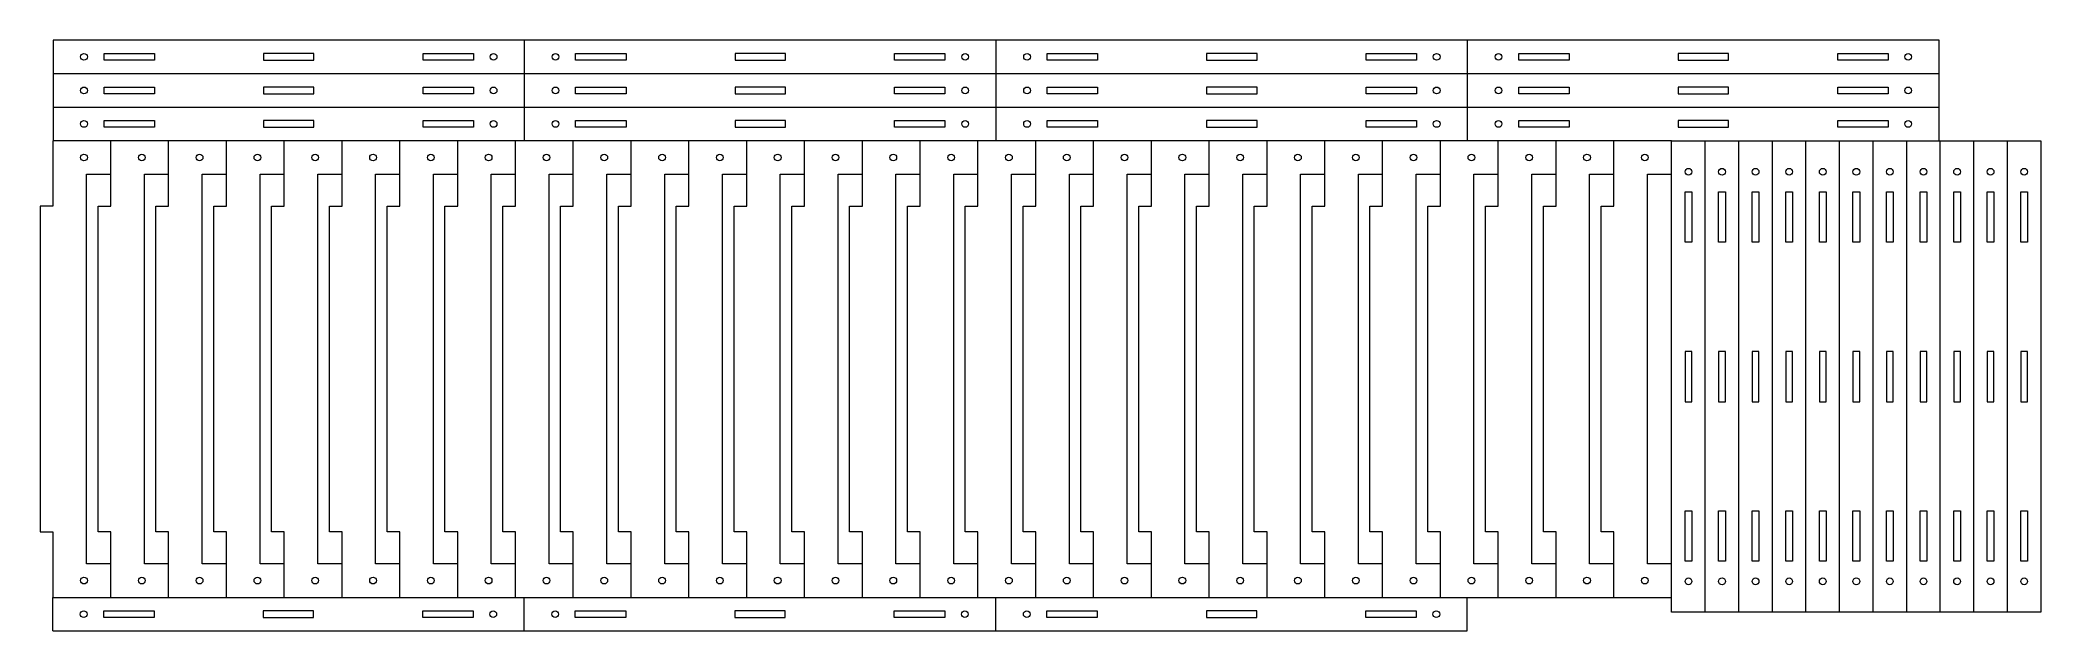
# Model space of a CAD drawing. Header units: millimetres. Extents: x -301 to 295, y -148 to 28.
import ezdxf

# ---------------------------------------------------------------- set-up
doc = ezdxf.new("R2010")
doc.units = ezdxf.units.MM
doc.header["$MEASUREMENT"] = 0
doc.layers.add('Layer 1', color=7, linetype='Continuous')

msp = doc.modelspace()

# ---------------------------------------------------------------- linework, layer by layer
at = {"layer": 'Layer 1', "color": 250, "lineweight": 18}
for points in [[(-156.4216, -1.7122), (-156.4216, 28.2878), (-296.8616, 28.2878), (-296.8616, 18.2878)], [(-15.9816, -1.7122), (-15.9816, 28.2878), (-156.4216, 28.2878)], [(124.4584, -1.7122), (124.4584, 28.2878), (-15.9816, 28.2878)], [(264.8984, -1.7122), (264.8984, 28.2878), (124.4584, 28.2878)], [(-296.8616, 18.2878), (264.8984, 18.2878)], [(-296.8616, 18.2878), (-296.8616, -1.7122)], [(-296.8616, 8.2878), (264.8984, 8.2878)], [(185.2368, -1.7122), (133.5834, -1.7122)], [(-296.9566, -147.7122), (-296.9566, -137.7122)], [(-156.5166, -147.7122), (-156.5166, -137.7122)], [(-16.0766, -147.7122), (-16.0766, -137.7122)], [(124.3634, -147.7122), (124.3634, -137.7122)], [(133.5834, -137.7122), (185.2368, -137.7122)], [(-296.9566, -147.7122), (124.3634, -147.7122)]]:
    msp.add_lwpolyline(points, dxfattribs=at)
at = {"layer": 'Layer 1', "color": 240, "lineweight": 9}
for points in [[(-266.6454, 22.2878), (-281.6454, 22.2878), (-281.6454, 24.2878), (-266.6454, 24.2878), (-266.6454, 22.2878)], [(-219.1416, 24.2878), (-234.1416, 24.2878), (-234.1416, 22.2878), (-219.1416, 22.2878), (-219.1416, 24.2878)], [(-171.6377, 22.2878), (-186.6377, 22.2878), (-186.6377, 24.2878), (-171.6377, 24.2878), (-171.6377, 22.2878)], [(-126.2054, 22.2878), (-141.2054, 22.2878), (-141.2054, 24.2878), (-126.2054, 24.2878), (-126.2054, 22.2878)], [(-78.7016, 24.2878), (-93.7016, 24.2878), (-93.7016, 22.2878), (-78.7016, 22.2878), (-78.7016, 24.2878)], [(-31.1977, 22.2878), (-46.1977, 22.2878), (-46.1977, 24.2878), (-31.1977, 24.2878), (-31.1977, 22.2878)], [(14.2346, 22.2878), (-0.7654, 22.2878), (-0.7654, 24.2878), (14.2346, 24.2878), (14.2346, 22.2878)], [(61.7384, 24.2878), (46.7384, 24.2878), (46.7384, 22.2878), (61.7384, 22.2878), (61.7384, 24.2878)], [(109.2423, 22.2878), (94.2423, 22.2878), (94.2423, 24.2878), (109.2423, 24.2878), (109.2423, 22.2878)], [(154.6746, 22.2878), (139.6746, 22.2878), (139.6746, 24.2878), (154.6746, 24.2878), (154.6746, 22.2878)], [(202.1784, 24.2878), (187.1784, 24.2878), (187.1784, 22.2878), (202.1784, 22.2878), (202.1784, 24.2878)], [(249.6823, 22.2878), (234.6823, 22.2878), (234.6823, 24.2878), (249.6823, 24.2878), (249.6823, 22.2878)], [(-266.6454, 12.2878), (-281.6454, 12.2878), (-281.6454, 14.2878), (-266.6454, 14.2878), (-266.6454, 12.2878)], [(-219.1416, 14.2878), (-234.1416, 14.2878), (-234.1416, 12.2878), (-219.1416, 12.2878), (-219.1416, 14.2878)], [(-171.6377, 12.2878), (-186.6377, 12.2878), (-186.6377, 14.2878), (-171.6377, 14.2878), (-171.6377, 12.2878)], [(-126.2054, 12.2878), (-141.2054, 12.2878), (-141.2054, 14.2878), (-126.2054, 14.2878), (-126.2054, 12.2878)], [(-78.7016, 14.2878), (-93.7016, 14.2878), (-93.7016, 12.2878), (-78.7016, 12.2878), (-78.7016, 14.2878)], [(-31.1977, 12.2878), (-46.1977, 12.2878), (-46.1977, 14.2878), (-31.1977, 14.2878), (-31.1977, 12.2878)], [(14.2346, 12.2878), (-0.7654, 12.2878), (-0.7654, 14.2878), (14.2346, 14.2878), (14.2346, 12.2878)], [(61.7384, 14.2878), (46.7384, 14.2878), (46.7384, 12.2878), (61.7384, 12.2878), (61.7384, 14.2878)], [(109.2423, 12.2878), (94.2423, 12.2878), (94.2423, 14.2878), (109.2423, 14.2878), (109.2423, 12.2878)], [(154.6746, 12.2878), (139.6746, 12.2878), (139.6746, 14.2878), (154.6746, 14.2878), (154.6746, 12.2878)], [(202.1784, 14.2878), (187.1784, 14.2878), (187.1784, 12.2878), (202.1784, 12.2878), (202.1784, 14.2878)], [(249.6823, 12.2878), (234.6823, 12.2878), (234.6823, 14.2878), (249.6823, 14.2878), (249.6823, 12.2878)], [(-266.6454, 2.2878), (-281.6454, 2.2878), (-281.6454, 4.2878), (-266.6454, 4.2878), (-266.6454, 2.2878)], [(-219.1416, 4.2878), (-234.1416, 4.2878), (-234.1416, 2.2878), (-219.1416, 2.2878), (-219.1416, 4.2878)], [(-171.6377, 2.2878), (-186.6377, 2.2878), (-186.6377, 4.2878), (-171.6377, 4.2878), (-171.6377, 2.2878)], [(-126.2054, 2.2878), (-141.2054, 2.2878), (-141.2054, 4.2878), (-126.2054, 4.2878), (-126.2054, 2.2878)], [(-78.7016, 4.2878), (-93.7016, 4.2878), (-93.7016, 2.2878), (-78.7016, 2.2878), (-78.7016, 4.2878)], [(-31.1977, 2.2878), (-46.1977, 2.2878), (-46.1977, 4.2878), (-31.1977, 4.2878), (-31.1977, 2.2878)], [(14.2346, 2.2878), (-0.7654, 2.2878), (-0.7654, 4.2878), (14.2346, 4.2878), (14.2346, 2.2878)], [(61.7384, 4.2878), (46.7384, 4.2878), (46.7384, 2.2878), (61.7384, 2.2878), (61.7384, 4.2878)], [(109.2423, 2.2878), (94.2423, 2.2878), (94.2423, 4.2878), (109.2423, 4.2878), (109.2423, 2.2878)], [(154.6746, 2.2878), (139.6746, 2.2878), (139.6746, 4.2878), (154.6746, 4.2878), (154.6746, 2.2878)], [(202.1784, 4.2878), (187.1784, 4.2878), (187.1784, 2.2878), (202.1784, 2.2878), (202.1784, 4.2878)], [(249.6823, 2.2878), (234.6823, 2.2878), (234.6823, 4.2878), (249.6823, 4.2878), (249.6823, 2.2878)], [(189.2368, -31.9284), (189.2368, -16.9284), (191.2368, -16.9284), (191.2368, -31.9284), (189.2368, -31.9284)], [(199.2368, -31.9284), (199.2368, -16.9284), (201.2368, -16.9284), (201.2368, -31.9284), (199.2368, -31.9284)], [(209.2368, -31.9284), (209.2368, -16.9284), (211.2368, -16.9284), (211.2368, -31.9284), (209.2368, -31.9284)], [(219.2368, -31.9284), (219.2368, -16.9284), (221.2368, -16.9284), (221.2368, -31.9284), (219.2368, -31.9284)], [(229.2368, -31.9284), (229.2368, -16.9284), (231.2368, -16.9284), (231.2368, -31.9284), (229.2368, -31.9284)], [(239.2368, -31.9284), (239.2368, -16.9284), (241.2368, -16.9284), (241.2368, -31.9284), (239.2368, -31.9284)], [(249.2368, -31.9284), (249.2368, -16.9284), (251.2368, -16.9284), (251.2368, -31.9284), (249.2368, -31.9284)], [(259.2368, -31.9284), (259.2368, -16.9284), (261.2368, -16.9284), (261.2368, -31.9284), (259.2368, -31.9284)], [(269.2368, -31.9284), (269.2368, -16.9284), (271.2368, -16.9284), (271.2368, -31.9284), (269.2368, -31.9284)], [(279.2368, -31.9284), (279.2368, -16.9284), (281.2368, -16.9284), (281.2368, -31.9284), (279.2368, -31.9284)], [(289.2368, -31.9284), (289.2368, -16.9284), (291.2368, -16.9284), (291.2368, -31.9284), (289.2368, -31.9284)], [(191.2368, -79.4322), (191.2368, -64.4322), (189.2368, -64.4322), (189.2368, -79.4322), (191.2368, -79.4322)], [(201.2368, -79.4322), (201.2368, -64.4322), (199.2368, -64.4322), (199.2368, -79.4322), (201.2368, -79.4322)], [(211.2368, -79.4322), (211.2368, -64.4322), (209.2368, -64.4322), (209.2368, -79.4322), (211.2368, -79.4322)], [(221.2368, -79.4322), (221.2368, -64.4322), (219.2368, -64.4322), (219.2368, -79.4322), (221.2368, -79.4322)], [(231.2368, -79.4322), (231.2368, -64.4322), (229.2368, -64.4322), (229.2368, -79.4322), (231.2368, -79.4322)], [(241.2368, -79.4322), (241.2368, -64.4322), (239.2368, -64.4322), (239.2368, -79.4322), (241.2368, -79.4322)], [(251.2368, -79.4322), (251.2368, -64.4322), (249.2368, -64.4322), (249.2368, -79.4322), (251.2368, -79.4322)], [(261.2368, -79.4322), (261.2368, -64.4322), (259.2368, -64.4322), (259.2368, -79.4322), (261.2368, -79.4322)], [(271.2368, -79.4322), (271.2368, -64.4322), (269.2368, -64.4322), (269.2368, -79.4322), (271.2368, -79.4322)], [(281.2368, -79.4322), (281.2368, -64.4322), (279.2368, -64.4322), (279.2368, -79.4322), (281.2368, -79.4322)], [(291.2368, -79.4322), (291.2368, -64.4322), (289.2368, -64.4322), (289.2368, -79.4322), (291.2368, -79.4322)], [(189.2368, -126.9361), (189.2368, -111.9361), (191.2368, -111.9361), (191.2368, -126.9361), (189.2368, -126.9361)], [(199.2368, -126.9361), (199.2368, -111.9361), (201.2368, -111.9361), (201.2368, -126.9361), (199.2368, -126.9361)], [(209.2368, -126.9361), (209.2368, -111.9361), (211.2368, -111.9361), (211.2368, -126.9361), (209.2368, -126.9361)], [(219.2368, -126.9361), (219.2368, -111.9361), (221.2368, -111.9361), (221.2368, -126.9361), (219.2368, -126.9361)], [(229.2368, -126.9361), (229.2368, -111.9361), (231.2368, -111.9361), (231.2368, -126.9361), (229.2368, -126.9361)], [(239.2368, -126.9361), (239.2368, -111.9361), (241.2368, -111.9361), (241.2368, -126.9361), (239.2368, -126.9361)], [(249.2368, -126.9361), (249.2368, -111.9361), (251.2368, -111.9361), (251.2368, -126.9361), (249.2368, -126.9361)], [(259.2368, -126.9361), (259.2368, -111.9361), (261.2368, -111.9361), (261.2368, -126.9361), (259.2368, -126.9361)], [(269.2368, -126.9361), (269.2368, -111.9361), (271.2368, -111.9361), (271.2368, -126.9361), (269.2368, -126.9361)], [(279.2368, -126.9361), (279.2368, -111.9361), (281.2368, -111.9361), (281.2368, -126.9361), (279.2368, -126.9361)], [(289.2368, -126.9361), (289.2368, -111.9361), (291.2368, -111.9361), (291.2368, -126.9361), (289.2368, -126.9361)], [(-266.7404, -143.7122), (-281.7404, -143.7122), (-281.7404, -141.7122), (-266.7404, -141.7122), (-266.7404, -143.7122)], [(-219.2366, -141.7122), (-234.2366, -141.7122), (-234.2366, -143.7122), (-219.2366, -143.7122), (-219.2366, -141.7122)], [(-171.7327, -143.7122), (-186.7327, -143.7122), (-186.7327, -141.7122), (-171.7327, -141.7122), (-171.7327, -143.7122)], [(-126.3004, -143.7122), (-141.3004, -143.7122), (-141.3004, -141.7122), (-126.3004, -141.7122), (-126.3004, -143.7122)], [(-78.7966, -141.7122), (-93.7966, -141.7122), (-93.7966, -143.7122), (-78.7966, -143.7122), (-78.7966, -141.7122)], [(-31.2927, -143.7122), (-46.2927, -143.7122), (-46.2927, -141.7122), (-31.2927, -141.7122), (-31.2927, -143.7122)], [(14.1396, -143.7122), (-0.8604, -143.7122), (-0.8604, -141.7122), (14.1396, -141.7122), (14.1396, -143.7122)], [(61.6434, -141.7122), (46.6434, -141.7122), (46.6434, -143.7122), (61.6434, -143.7122), (61.6434, -141.7122)], [(109.1473, -143.7122), (94.1473, -143.7122), (94.1473, -141.7122), (109.1473, -141.7122), (109.1473, -143.7122)]]:
    msp.add_lwpolyline(points, dxfattribs=at)
at = {"layer": 'Layer 1', "lineweight": 9}
for points in [[(133.5834, -127.7122), (126.3634, -127.7122), (126.3634, -11.7122), (133.5834, -11.7122), (133.5834, -1.7122), (-296.9566, -1.7122), (-296.9566, -21.2309), (-300.7388, -21.2309), (-300.7388, -118.1935), (-296.9566, -118.1935), (-296.9566, -137.7122), (133.4884, -137.7122)], [(-279.6438, -137.7122), (-279.6438, -118.1935), (-283.426, -118.1935), (-283.426, -21.2309), (-279.6438, -21.2309), (-279.6438, -1.7122)], [(-262.426, -137.7122), (-262.426, -118.1935), (-266.2082, -118.1935), (-266.2082, -21.2309), (-262.426, -21.2309), (-262.426, -1.7122)], [(-245.2082, -137.7122), (-245.2082, -118.1935), (-248.9904, -118.1935), (-248.9904, -21.2309), (-245.2082, -21.2309), (-245.2082, -1.7122)], [(-227.9904, -137.7122), (-227.9904, -118.1935), (-231.7726, -118.1935), (-231.7726, -21.2309), (-227.9904, -21.2309), (-227.9904, -1.7122)], [(-210.7726, -137.7122), (-210.7726, -118.1935), (-214.5548, -118.1935), (-214.5548, -21.2309), (-210.7726, -21.2309), (-210.7726, -1.7122)], [(-193.5548, -137.7122), (-193.5548, -118.1935), (-197.337, -118.1935), (-197.337, -21.2309), (-193.5548, -21.2309), (-193.5548, -1.7122)], [(-176.337, -137.7122), (-176.337, -118.1935), (-180.1192, -118.1935), (-180.1192, -21.2309), (-176.337, -21.2309), (-176.337, -1.7122)], [(-159.1192, -137.7122), (-159.1192, -118.1935), (-162.9014, -118.1935), (-162.9014, -21.2309), (-159.1192, -21.2309), (-159.1192, -1.7122)], [(-141.9014, -137.7122), (-141.9014, -118.1935), (-145.6836, -118.1935), (-145.6836, -21.2309), (-141.9014, -21.2309), (-141.9014, -1.7122)], [(-124.6836, -137.7122), (-124.6836, -118.1935), (-128.4658, -118.1935), (-128.4658, -21.2309), (-124.6836, -21.2309), (-124.6836, -1.7122)], [(-107.4658, -137.7122), (-107.4658, -118.1935), (-111.248, -118.1935), (-111.248, -21.2309), (-107.4658, -21.2309), (-107.4658, -1.7122)], [(-90.248, -137.7122), (-90.248, -118.1935), (-94.0302, -118.1935), (-94.0302, -21.2309), (-90.248, -21.2309), (-90.248, -1.7122)], [(-73.0302, -137.7122), (-73.0302, -118.1935), (-76.8124, -118.1935), (-76.8124, -21.2309), (-73.0302, -21.2309), (-73.0302, -1.7122)], [(-55.8124, -137.7122), (-55.8124, -118.1935), (-59.5946, -118.1935), (-59.5946, -21.2309), (-55.8124, -21.2309), (-55.8124, -1.7122)], [(-38.5946, -137.7122), (-38.5946, -118.1935), (-42.3768, -118.1935), (-42.3768, -21.2309), (-38.5946, -21.2309), (-38.5946, -1.7122)], [(-21.3768, -137.7122), (-21.3768, -118.1935), (-25.159, -118.1935), (-25.159, -21.2309), (-21.3768, -21.2309), (-21.3768, -1.7122)], [(-4.159, -137.7122), (-4.159, -118.1935), (-7.9412, -118.1935), (-7.9412, -21.2309), (-4.159, -21.2309), (-4.159, -1.7122)], [(13.0588, -137.7122), (13.0588, -118.1935), (9.2766, -118.1935), (9.2766, -21.2309), (13.0588, -21.2309), (13.0588, -1.7122)], [(30.2766, -137.7122), (30.2766, -118.1935), (26.4944, -118.1935), (26.4944, -21.2309), (30.2766, -21.2309), (30.2766, -1.7122)], [(47.4944, -137.7122), (47.4944, -118.1935), (43.7122, -118.1935), (43.7122, -21.2309), (47.4944, -21.2309), (47.4944, -1.7122)], [(64.7122, -137.7122), (64.7122, -118.1935), (60.93, -118.1935), (60.93, -21.2309), (64.7122, -21.2309), (64.7122, -1.7122)], [(81.93, -137.7122), (81.93, -118.1935), (78.1478, -118.1935), (78.1478, -21.2309), (81.93, -21.2309), (81.93, -1.7122)], [(99.1478, -137.7122), (99.1478, -118.1935), (95.3656, -118.1935), (95.3656, -21.2309), (99.1478, -21.2309), (99.1478, -1.7122)], [(116.3656, -137.7122), (116.3656, -118.1935), (112.5834, -118.1935), (112.5834, -21.2309), (116.3656, -21.2309), (116.3656, -1.7122)], [(133.5834, -137.7122), (133.5834, -118.1935), (129.8012, -118.1935), (129.8012, -21.2309), (133.5834, -21.2309), (133.5834, -1.7122)], [(150.8012, -137.7122), (150.8012, -118.1935), (147.019, -118.1935), (147.019, -21.2309), (150.8012, -21.2309), (150.8012, -1.7122)], [(168.019, -137.7122), (168.019, -118.1935), (164.2368, -118.1935), (164.2368, -21.2309), (168.019, -21.2309), (168.019, -1.7122)], [(295.2368, -1.7122), (295.2368, -142.1522), (185.2368, -142.1522), (185.2368, -1.7122), (295.2368, -1.7122)], [(195.2368, -142.1522), (195.2368, -1.7122)], [(205.2368, -142.1522), (205.2368, -1.7122)], [(215.2368, -142.1522), (215.2368, -1.7122)], [(225.2368, -142.1522), (225.2368, -1.7122)], [(235.2368, -142.1522), (235.2368, -1.7122)], [(245.2368, -142.1522), (245.2368, -1.7122)], [(255.2368, -142.1522), (255.2368, -1.7122)], [(265.2368, -142.1522), (265.2368, -1.7122)], [(275.2368, -142.1522), (275.2368, -1.7122)], [(285.2368, -142.1522), (285.2368, -1.7122)], [(-279.6438, -127.7122), (-286.8638, -127.7122), (-286.8638, -11.7122), (-279.6438, -11.7122)], [(-262.426, -127.7122), (-269.646, -127.7122), (-269.646, -11.7122), (-262.426, -11.7122)], [(-245.2082, -127.7122), (-252.4282, -127.7122), (-252.4282, -11.7122), (-245.2082, -11.7122)], [(-227.9904, -127.7122), (-235.2104, -127.7122), (-235.2104, -11.7122), (-227.9904, -11.7122)], [(-210.7726, -127.7122), (-217.9926, -127.7122), (-217.9926, -11.7122), (-210.7726, -11.7122)], [(-193.5548, -127.7122), (-200.7748, -127.7122), (-200.7748, -11.7122), (-193.5548, -11.7122)], [(-176.337, -127.7122), (-183.557, -127.7122), (-183.557, -11.7122), (-176.337, -11.7122)], [(-159.1192, -127.7122), (-166.3392, -127.7122), (-166.3392, -11.7122), (-159.1192, -11.7122)], [(-141.9014, -127.7122), (-149.1214, -127.7122), (-149.1214, -11.7122), (-141.9014, -11.7122)], [(-124.6836, -127.7122), (-131.9036, -127.7122), (-131.9036, -11.7122), (-124.6836, -11.7122)], [(-107.4658, -127.7122), (-114.6858, -127.7122), (-114.6858, -11.7122), (-107.4658, -11.7122)], [(-90.248, -127.7122), (-97.468, -127.7122), (-97.468, -11.7122), (-90.248, -11.7122)], [(-73.0302, -127.7122), (-80.2502, -127.7122), (-80.2502, -11.7122), (-73.0302, -11.7122)], [(-55.8124, -127.7122), (-63.0324, -127.7122), (-63.0324, -11.7122), (-55.8124, -11.7122)], [(-38.5946, -127.7122), (-45.8146, -127.7122), (-45.8146, -11.7122), (-38.5946, -11.7122)], [(-21.3768, -127.7122), (-28.5968, -127.7122), (-28.5968, -11.7122), (-21.3768, -11.7122)], [(-4.159, -127.7122), (-11.379, -127.7122), (-11.379, -11.7122), (-4.159, -11.7122)], [(13.0588, -127.7122), (5.8388, -127.7122), (5.8388, -11.7122), (13.0588, -11.7122)], [(30.2766, -127.7122), (23.0566, -127.7122), (23.0566, -11.7122), (30.2766, -11.7122)], [(47.4944, -127.7122), (40.2744, -127.7122), (40.2744, -11.7122), (47.4944, -11.7122)], [(64.7122, -127.7122), (57.4922, -127.7122), (57.4922, -11.7122), (64.7122, -11.7122)], [(81.93, -127.7122), (74.71, -127.7122), (74.71, -11.7122), (81.93, -11.7122)], [(99.1478, -127.7122), (91.9278, -127.7122), (91.9278, -11.7122), (99.1478, -11.7122)], [(116.3656, -127.7122), (109.1456, -127.7122), (109.1456, -11.7122), (116.3656, -11.7122)], [(150.8012, -127.7122), (143.5812, -127.7122), (143.5812, -11.7122), (150.8012, -11.7122)], [(168.019, -127.7122), (160.799, -127.7122), (160.799, -11.7122), (168.019, -11.7122)], [(185.2368, -127.7122), (178.0168, -127.7122), (178.0168, -11.7122), (185.2368, -11.7122)]]:
    msp.add_lwpolyline(points, dxfattribs=at)
at = {"layer": 'Layer 1', "color": 240, "lineweight": 9}
for points in [[(-286.6416, 23.2878), (-286.6416, 23.8401), (-287.0893, 24.2878), (-287.6416, 24.2878), (-288.1939, 24.2878), (-288.6416, 23.8401), (-288.6416, 23.2878), (-288.6416, 22.7355), (-288.1939, 22.2878), (-287.6416, 22.2878), (-287.0893, 22.2878), (-286.6416, 22.7355), (-286.6416, 23.2878)], [(-164.6416, 23.2878), (-164.6416, 23.8401), (-165.0893, 24.2878), (-165.6416, 24.2878), (-166.1939, 24.2878), (-166.6416, 23.8401), (-166.6416, 23.2878), (-166.6416, 22.7355), (-166.1939, 22.2878), (-165.6416, 22.2878), (-165.0893, 22.2878), (-164.6416, 22.7355), (-164.6416, 23.2878)], [(-146.2016, 23.2878), (-146.2016, 23.8401), (-146.6493, 24.2878), (-147.2016, 24.2878), (-147.7539, 24.2878), (-148.2016, 23.8401), (-148.2016, 23.2878), (-148.2016, 22.7355), (-147.7539, 22.2878), (-147.2016, 22.2878), (-146.6493, 22.2878), (-146.2016, 22.7355), (-146.2016, 23.2878)], [(-24.2016, 23.2878), (-24.2016, 23.8401), (-24.6493, 24.2878), (-25.2016, 24.2878), (-25.7539, 24.2878), (-26.2016, 23.8401), (-26.2016, 23.2878), (-26.2016, 22.7355), (-25.7539, 22.2878), (-25.2016, 22.2878), (-24.6493, 22.2878), (-24.2016, 22.7355), (-24.2016, 23.2878)], [(-5.7616, 23.2878), (-5.7616, 23.8401), (-6.2093, 24.2878), (-6.7616, 24.2878), (-7.3139, 24.2878), (-7.7616, 23.8401), (-7.7616, 23.2878), (-7.7616, 22.7355), (-7.3139, 22.2878), (-6.7616, 22.2878), (-6.2093, 22.2878), (-5.7616, 22.7355), (-5.7616, 23.2878)], [(116.2384, 23.2878), (116.2384, 23.8401), (115.7907, 24.2878), (115.2384, 24.2878), (114.6861, 24.2878), (114.2384, 23.8401), (114.2384, 23.2878), (114.2384, 22.7355), (114.6861, 22.2878), (115.2384, 22.2878), (115.7907, 22.2878), (116.2384, 22.7355), (116.2384, 23.2878)], [(134.6784, 23.2878), (134.6784, 23.8401), (134.2307, 24.2878), (133.6784, 24.2878), (133.1261, 24.2878), (132.6784, 23.8401), (132.6784, 23.2878), (132.6784, 22.7355), (133.1261, 22.2878), (133.6784, 22.2878), (134.2307, 22.2878), (134.6784, 22.7355), (134.6784, 23.2878)], [(256.6784, 23.2878), (256.6784, 23.8401), (256.2307, 24.2878), (255.6784, 24.2878), (255.1261, 24.2878), (254.6784, 23.8401), (254.6784, 23.2878), (254.6784, 22.7355), (255.1261, 22.2878), (255.6784, 22.2878), (256.2307, 22.2878), (256.6784, 22.7355), (256.6784, 23.2878)], [(-286.6416, 13.2878), (-286.6416, 13.8401), (-287.0893, 14.2878), (-287.6416, 14.2878), (-288.1939, 14.2878), (-288.6416, 13.8401), (-288.6416, 13.2878), (-288.6416, 12.7355), (-288.1939, 12.2878), (-287.6416, 12.2878), (-287.0893, 12.2878), (-286.6416, 12.7355), (-286.6416, 13.2878)], [(-164.6416, 13.2878), (-164.6416, 13.8401), (-165.0893, 14.2878), (-165.6416, 14.2878), (-166.1939, 14.2878), (-166.6416, 13.8401), (-166.6416, 13.2878), (-166.6416, 12.7355), (-166.1939, 12.2878), (-165.6416, 12.2878), (-165.0893, 12.2878), (-164.6416, 12.7355), (-164.6416, 13.2878)], [(-146.2016, 13.2878), (-146.2016, 13.8401), (-146.6493, 14.2878), (-147.2016, 14.2878), (-147.7539, 14.2878), (-148.2016, 13.8401), (-148.2016, 13.2878), (-148.2016, 12.7355), (-147.7539, 12.2878), (-147.2016, 12.2878), (-146.6493, 12.2878), (-146.2016, 12.7355), (-146.2016, 13.2878)], [(-24.2016, 13.2878), (-24.2016, 13.8401), (-24.6493, 14.2878), (-25.2016, 14.2878), (-25.7539, 14.2878), (-26.2016, 13.8401), (-26.2016, 13.2878), (-26.2016, 12.7355), (-25.7539, 12.2878), (-25.2016, 12.2878), (-24.6493, 12.2878), (-24.2016, 12.7355), (-24.2016, 13.2878)], [(-5.7616, 13.2878), (-5.7616, 13.8401), (-6.2093, 14.2878), (-6.7616, 14.2878), (-7.3139, 14.2878), (-7.7616, 13.8401), (-7.7616, 13.2878), (-7.7616, 12.7355), (-7.3139, 12.2878), (-6.7616, 12.2878), (-6.2093, 12.2878), (-5.7616, 12.7355), (-5.7616, 13.2878)], [(116.2384, 13.2878), (116.2384, 13.8401), (115.7907, 14.2878), (115.2384, 14.2878), (114.6861, 14.2878), (114.2384, 13.8401), (114.2384, 13.2878), (114.2384, 12.7355), (114.6861, 12.2878), (115.2384, 12.2878), (115.7907, 12.2878), (116.2384, 12.7355), (116.2384, 13.2878)], [(134.6784, 13.2878), (134.6784, 13.8401), (134.2307, 14.2878), (133.6784, 14.2878), (133.1261, 14.2878), (132.6784, 13.8401), (132.6784, 13.2878), (132.6784, 12.7355), (133.1261, 12.2878), (133.6784, 12.2878), (134.2307, 12.2878), (134.6784, 12.7355), (134.6784, 13.2878)], [(256.6784, 13.2878), (256.6784, 13.8401), (256.2307, 14.2878), (255.6784, 14.2878), (255.1261, 14.2878), (254.6784, 13.8401), (254.6784, 13.2878), (254.6784, 12.7355), (255.1261, 12.2878), (255.6784, 12.2878), (256.2307, 12.2878), (256.6784, 12.7355), (256.6784, 13.2878)], [(-286.6416, 3.2878), (-286.6416, 3.8401), (-287.0893, 4.2878), (-287.6416, 4.2878), (-288.1939, 4.2878), (-288.6416, 3.8401), (-288.6416, 3.2878), (-288.6416, 2.7355), (-288.1939, 2.2878), (-287.6416, 2.2878), (-287.0893, 2.2878), (-286.6416, 2.7355), (-286.6416, 3.2878)], [(-164.6416, 3.2878), (-164.6416, 3.8401), (-165.0893, 4.2878), (-165.6416, 4.2878), (-166.1939, 4.2878), (-166.6416, 3.8401), (-166.6416, 3.2878), (-166.6416, 2.7355), (-166.1939, 2.2878), (-165.6416, 2.2878), (-165.0893, 2.2878), (-164.6416, 2.7355), (-164.6416, 3.2878)], [(-146.2016, 3.2878), (-146.2016, 3.8401), (-146.6493, 4.2878), (-147.2016, 4.2878), (-147.7539, 4.2878), (-148.2016, 3.8401), (-148.2016, 3.2878), (-148.2016, 2.7355), (-147.7539, 2.2878), (-147.2016, 2.2878), (-146.6493, 2.2878), (-146.2016, 2.7355), (-146.2016, 3.2878)], [(-24.2016, 3.2878), (-24.2016, 3.8401), (-24.6493, 4.2878), (-25.2016, 4.2878), (-25.7539, 4.2878), (-26.2016, 3.8401), (-26.2016, 3.2878), (-26.2016, 2.7355), (-25.7539, 2.2878), (-25.2016, 2.2878), (-24.6493, 2.2878), (-24.2016, 2.7355), (-24.2016, 3.2878)], [(-5.7616, 3.2878), (-5.7616, 3.8401), (-6.2093, 4.2878), (-6.7616, 4.2878), (-7.3139, 4.2878), (-7.7616, 3.8401), (-7.7616, 3.2878), (-7.7616, 2.7355), (-7.3139, 2.2878), (-6.7616, 2.2878), (-6.2093, 2.2878), (-5.7616, 2.7355), (-5.7616, 3.2878)], [(116.2384, 3.2878), (116.2384, 3.8401), (115.7907, 4.2878), (115.2384, 4.2878), (114.6861, 4.2878), (114.2384, 3.8401), (114.2384, 3.2878), (114.2384, 2.7355), (114.6861, 2.2878), (115.2384, 2.2878), (115.7907, 2.2878), (116.2384, 2.7355), (116.2384, 3.2878)], [(134.6784, 3.2878), (134.6784, 3.8401), (134.2307, 4.2878), (133.6784, 4.2878), (133.1261, 4.2878), (132.6784, 3.8401), (132.6784, 3.2878), (132.6784, 2.7355), (133.1261, 2.2878), (133.6784, 2.2878), (134.2307, 2.2878), (134.6784, 2.7355), (134.6784, 3.2878)], [(256.6784, 3.2878), (256.6784, 3.8401), (256.2307, 4.2878), (255.6784, 4.2878), (255.1261, 4.2878), (254.6784, 3.8401), (254.6784, 3.2878), (254.6784, 2.7355), (255.1261, 2.2878), (255.6784, 2.2878), (256.2307, 2.2878), (256.6784, 2.7355), (256.6784, 3.2878)], [(-287.6438, -5.7122), (-288.1961, -5.7122), (-288.6438, -6.1599), (-288.6438, -6.7122), (-288.6438, -7.2645), (-288.1961, -7.7122), (-287.6438, -7.7122), (-287.0915, -7.7122), (-286.6438, -7.2645), (-286.6438, -6.7122), (-286.6438, -6.1599), (-287.0915, -5.7122), (-287.6438, -5.7122)], [(-270.426, -5.7122), (-270.9783, -5.7122), (-271.426, -6.1599), (-271.426, -6.7122), (-271.426, -7.2645), (-270.9783, -7.7122), (-270.426, -7.7122), (-269.8737, -7.7122), (-269.426, -7.2645), (-269.426, -6.7122), (-269.426, -6.1599), (-269.8737, -5.7122), (-270.426, -5.7122)], [(-253.2082, -5.7122), (-253.7605, -5.7122), (-254.2082, -6.1599), (-254.2082, -6.7122), (-254.2082, -7.2645), (-253.7605, -7.7122), (-253.2082, -7.7122), (-252.6559, -7.7122), (-252.2082, -7.2645), (-252.2082, -6.7122), (-252.2082, -6.1599), (-252.6559, -5.7122), (-253.2082, -5.7122)], [(-235.9904, -5.7122), (-236.5427, -5.7122), (-236.9904, -6.1599), (-236.9904, -6.7122), (-236.9904, -7.2645), (-236.5427, -7.7122), (-235.9904, -7.7122), (-235.4381, -7.7122), (-234.9904, -7.2645), (-234.9904, -6.7122), (-234.9904, -6.1599), (-235.4381, -5.7122), (-235.9904, -5.7122)], [(-218.7726, -5.7122), (-219.3249, -5.7122), (-219.7726, -6.1599), (-219.7726, -6.7122), (-219.7726, -7.2645), (-219.3249, -7.7122), (-218.7726, -7.7122), (-218.2203, -7.7122), (-217.7726, -7.2645), (-217.7726, -6.7122), (-217.7726, -6.1599), (-218.2203, -5.7122), (-218.7726, -5.7122)], [(-201.5548, -5.7122), (-202.1071, -5.7122), (-202.5548, -6.1599), (-202.5548, -6.7122), (-202.5548, -7.2645), (-202.1071, -7.7122), (-201.5548, -7.7122), (-201.0025, -7.7122), (-200.5548, -7.2645), (-200.5548, -6.7122), (-200.5548, -6.1599), (-201.0025, -5.7122), (-201.5548, -5.7122)], [(-184.337, -5.7122), (-184.8893, -5.7122), (-185.337, -6.1599), (-185.337, -6.7122), (-185.337, -7.2645), (-184.8893, -7.7122), (-184.337, -7.7122), (-183.7847, -7.7122), (-183.337, -7.2645), (-183.337, -6.7122), (-183.337, -6.1599), (-183.7847, -5.7122), (-184.337, -5.7122)], [(-167.1192, -5.7122), (-167.6715, -5.7122), (-168.1192, -6.1599), (-168.1192, -6.7122), (-168.1192, -7.2645), (-167.6715, -7.7122), (-167.1192, -7.7122), (-166.5669, -7.7122), (-166.1192, -7.2645), (-166.1192, -6.7122), (-166.1192, -6.1599), (-166.5669, -5.7122), (-167.1192, -5.7122)], [(-149.9014, -5.7122), (-150.4537, -5.7122), (-150.9014, -6.1599), (-150.9014, -6.7122), (-150.9014, -7.2645), (-150.4537, -7.7122), (-149.9014, -7.7122), (-149.3491, -7.7122), (-148.9014, -7.2645), (-148.9014, -6.7122), (-148.9014, -6.1599), (-149.3491, -5.7122), (-149.9014, -5.7122)], [(-132.6836, -5.7122), (-133.2359, -5.7122), (-133.6836, -6.1599), (-133.6836, -6.7122), (-133.6836, -7.2645), (-133.2359, -7.7122), (-132.6836, -7.7122), (-132.1313, -7.7122), (-131.6836, -7.2645), (-131.6836, -6.7122), (-131.6836, -6.1599), (-132.1313, -5.7122), (-132.6836, -5.7122)], [(-115.4658, -5.7122), (-116.0181, -5.7122), (-116.4658, -6.1599), (-116.4658, -6.7122), (-116.4658, -7.2645), (-116.0181, -7.7122), (-115.4658, -7.7122), (-114.9135, -7.7122), (-114.4658, -7.2645), (-114.4658, -6.7122), (-114.4658, -6.1599), (-114.9135, -5.7122), (-115.4658, -5.7122)], [(-98.248, -5.7122), (-98.8003, -5.7122), (-99.248, -6.1599), (-99.248, -6.7122), (-99.248, -7.2645), (-98.8003, -7.7122), (-98.248, -7.7122), (-97.6957, -7.7122), (-97.248, -7.2645), (-97.248, -6.7122), (-97.248, -6.1599), (-97.6957, -5.7122), (-98.248, -5.7122)], [(-81.0302, -5.7122), (-81.5825, -5.7122), (-82.0302, -6.1599), (-82.0302, -6.7122), (-82.0302, -7.2645), (-81.5825, -7.7122), (-81.0302, -7.7122), (-80.4779, -7.7122), (-80.0302, -7.2645), (-80.0302, -6.7122), (-80.0302, -6.1599), (-80.4779, -5.7122), (-81.0302, -5.7122)], [(-63.8124, -5.7122), (-64.3647, -5.7122), (-64.8124, -6.1599), (-64.8124, -6.7122), (-64.8124, -7.2645), (-64.3647, -7.7122), (-63.8124, -7.7122), (-63.2601, -7.7122), (-62.8124, -7.2645), (-62.8124, -6.7122), (-62.8124, -6.1599), (-63.2601, -5.7122), (-63.8124, -5.7122)], [(-46.5946, -5.7122), (-47.1469, -5.7122), (-47.5946, -6.1599), (-47.5946, -6.7122), (-47.5946, -7.2645), (-47.1469, -7.7122), (-46.5946, -7.7122), (-46.0423, -7.7122), (-45.5946, -7.2645), (-45.5946, -6.7122), (-45.5946, -6.1599), (-46.0423, -5.7122), (-46.5946, -5.7122)], [(-29.3768, -5.7122), (-29.9291, -5.7122), (-30.3768, -6.1599), (-30.3768, -6.7122), (-30.3768, -7.2645), (-29.9291, -7.7122), (-29.3768, -7.7122), (-28.8245, -7.7122), (-28.3768, -7.2645), (-28.3768, -6.7122), (-28.3768, -6.1599), (-28.8245, -5.7122), (-29.3768, -5.7122)], [(-12.159, -5.7122), (-12.7113, -5.7122), (-13.159, -6.1599), (-13.159, -6.7122), (-13.159, -7.2645), (-12.7113, -7.7122), (-12.159, -7.7122), (-11.6067, -7.7122), (-11.159, -7.2645), (-11.159, -6.7122), (-11.159, -6.1599), (-11.6067, -5.7122), (-12.159, -5.7122)], [(5.0588, -5.7122), (4.5065, -5.7122), (4.0588, -6.1599), (4.0588, -6.7122), (4.0588, -7.2645), (4.5065, -7.7122), (5.0588, -7.7122), (5.6111, -7.7122), (6.0588, -7.2645), (6.0588, -6.7122), (6.0588, -6.1599), (5.6111, -5.7122), (5.0588, -5.7122)], [(22.2766, -5.7122), (21.7243, -5.7122), (21.2766, -6.1599), (21.2766, -6.7122), (21.2766, -7.2645), (21.7243, -7.7122), (22.2766, -7.7122), (22.8289, -7.7122), (23.2766, -7.2645), (23.2766, -6.7122), (23.2766, -6.1599), (22.8289, -5.7122), (22.2766, -5.7122)], [(39.4944, -5.7122), (38.9421, -5.7122), (38.4944, -6.1599), (38.4944, -6.7122), (38.4944, -7.2645), (38.9421, -7.7122), (39.4944, -7.7122), (40.0467, -7.7122), (40.4944, -7.2645), (40.4944, -6.7122), (40.4944, -6.1599), (40.0467, -5.7122), (39.4944, -5.7122)], [(56.7122, -5.7122), (56.1599, -5.7122), (55.7122, -6.1599), (55.7122, -6.7122), (55.7122, -7.2645), (56.1599, -7.7122), (56.7122, -7.7122), (57.2645, -7.7122), (57.7122, -7.2645), (57.7122, -6.7122), (57.7122, -6.1599), (57.2645, -5.7122), (56.7122, -5.7122)], [(73.93, -5.7122), (73.3777, -5.7122), (72.93, -6.1599), (72.93, -6.7122), (72.93, -7.2645), (73.3777, -7.7122), (73.93, -7.7122), (74.4823, -7.7122), (74.93, -7.2645), (74.93, -6.7122), (74.93, -6.1599), (74.4823, -5.7122), (73.93, -5.7122)], [(91.1478, -5.7122), (90.5955, -5.7122), (90.1478, -6.1599), (90.1478, -6.7122), (90.1478, -7.2645), (90.5955, -7.7122), (91.1478, -7.7122), (91.7001, -7.7122), (92.1478, -7.2645), (92.1478, -6.7122), (92.1478, -6.1599), (91.7001, -5.7122), (91.1478, -5.7122)], [(108.3656, -5.7122), (107.8133, -5.7122), (107.3656, -6.1599), (107.3656, -6.7122), (107.3656, -7.2645), (107.8133, -7.7122), (108.3656, -7.7122), (108.9179, -7.7122), (109.3656, -7.2645), (109.3656, -6.7122), (109.3656, -6.1599), (108.9179, -5.7122), (108.3656, -5.7122)], [(125.5834, -5.7122), (125.0311, -5.7122), (124.5834, -6.1599), (124.5834, -6.7122), (124.5834, -7.2645), (125.0311, -7.7122), (125.5834, -7.7122), (126.1357, -7.7122), (126.5834, -7.2645), (126.5834, -6.7122), (126.5834, -6.1599), (126.1357, -5.7122), (125.5834, -5.7122)], [(142.8012, -5.7122), (142.2489, -5.7122), (141.8012, -6.1599), (141.8012, -6.7122), (141.8012, -7.2645), (142.2489, -7.7122), (142.8012, -7.7122), (143.3535, -7.7122), (143.8012, -7.2645), (143.8012, -6.7122), (143.8012, -6.1599), (143.3535, -5.7122), (142.8012, -5.7122)], [(160.019, -5.7122), (159.4667, -5.7122), (159.019, -6.1599), (159.019, -6.7122), (159.019, -7.2645), (159.4667, -7.7122), (160.019, -7.7122), (160.5713, -7.7122), (161.019, -7.2645), (161.019, -6.7122), (161.019, -6.1599), (160.5713, -5.7122), (160.019, -5.7122)], [(177.2368, -5.7122), (176.6845, -5.7122), (176.2368, -6.1599), (176.2368, -6.7122), (176.2368, -7.2645), (176.6845, -7.7122), (177.2368, -7.7122), (177.7891, -7.7122), (178.2368, -7.2645), (178.2368, -6.7122), (178.2368, -6.1599), (177.7891, -5.7122), (177.2368, -5.7122)], [(190.2368, -11.9322), (190.7891, -11.9322), (191.2368, -11.4845), (191.2368, -10.9322), (191.2368, -10.3799), (190.7891, -9.9322), (190.2368, -9.9322), (189.6845, -9.9322), (189.2368, -10.3799), (189.2368, -10.9322), (189.2368, -11.4845), (189.6845, -11.9322), (190.2368, -11.9322)], [(200.2368, -11.9322), (200.7891, -11.9322), (201.2368, -11.4845), (201.2368, -10.9322), (201.2368, -10.3799), (200.7891, -9.9322), (200.2368, -9.9322), (199.6845, -9.9322), (199.2368, -10.3799), (199.2368, -10.9322), (199.2368, -11.4845), (199.6845, -11.9322), (200.2368, -11.9322)], [(210.2368, -11.9322), (210.7891, -11.9322), (211.2368, -11.4845), (211.2368, -10.9322), (211.2368, -10.3799), (210.7891, -9.9322), (210.2368, -9.9322), (209.6845, -9.9322), (209.2368, -10.3799), (209.2368, -10.9322), (209.2368, -11.4845), (209.6845, -11.9322), (210.2368, -11.9322)], [(220.2368, -11.9322), (220.7891, -11.9322), (221.2368, -11.4845), (221.2368, -10.9322), (221.2368, -10.3799), (220.7891, -9.9322), (220.2368, -9.9322), (219.6845, -9.9322), (219.2368, -10.3799), (219.2368, -10.9322), (219.2368, -11.4845), (219.6845, -11.9322), (220.2368, -11.9322)], [(230.2368, -11.9322), (230.7891, -11.9322), (231.2368, -11.4845), (231.2368, -10.9322), (231.2368, -10.3799), (230.7891, -9.9322), (230.2368, -9.9322), (229.6845, -9.9322), (229.2368, -10.3799), (229.2368, -10.9322), (229.2368, -11.4845), (229.6845, -11.9322), (230.2368, -11.9322)], [(240.2368, -11.9322), (240.7891, -11.9322), (241.2368, -11.4845), (241.2368, -10.9322), (241.2368, -10.3799), (240.7891, -9.9322), (240.2368, -9.9322), (239.6845, -9.9322), (239.2368, -10.3799), (239.2368, -10.9322), (239.2368, -11.4845), (239.6845, -11.9322), (240.2368, -11.9322)], [(250.2368, -11.9322), (250.7891, -11.9322), (251.2368, -11.4845), (251.2368, -10.9322), (251.2368, -10.3799), (250.7891, -9.9322), (250.2368, -9.9322), (249.6845, -9.9322), (249.2368, -10.3799), (249.2368, -10.9322), (249.2368, -11.4845), (249.6845, -11.9322), (250.2368, -11.9322)], [(260.2368, -11.9322), (260.7891, -11.9322), (261.2368, -11.4845), (261.2368, -10.9322), (261.2368, -10.3799), (260.7891, -9.9322), (260.2368, -9.9322), (259.6845, -9.9322), (259.2368, -10.3799), (259.2368, -10.9322), (259.2368, -11.4845), (259.6845, -11.9322), (260.2368, -11.9322)], [(270.2368, -11.9322), (270.7891, -11.9322), (271.2368, -11.4845), (271.2368, -10.9322), (271.2368, -10.3799), (270.7891, -9.9322), (270.2368, -9.9322), (269.6845, -9.9322), (269.2368, -10.3799), (269.2368, -10.9322), (269.2368, -11.4845), (269.6845, -11.9322), (270.2368, -11.9322)], [(280.2368, -11.9322), (280.7891, -11.9322), (281.2368, -11.4845), (281.2368, -10.9322), (281.2368, -10.3799), (280.7891, -9.9322), (280.2368, -9.9322), (279.6845, -9.9322), (279.2368, -10.3799), (279.2368, -10.9322), (279.2368, -11.4845), (279.6845, -11.9322), (280.2368, -11.9322)], [(290.2368, -11.9322), (290.7891, -11.9322), (291.2368, -11.4845), (291.2368, -10.9322), (291.2368, -10.3799), (290.7891, -9.9322), (290.2368, -9.9322), (289.6845, -9.9322), (289.2368, -10.3799), (289.2368, -10.9322), (289.2368, -11.4845), (289.6845, -11.9322), (290.2368, -11.9322)], [(-287.6438, -131.7122), (-288.1961, -131.7122), (-288.6438, -132.1599), (-288.6438, -132.7122), (-288.6438, -133.2645), (-288.1961, -133.7122), (-287.6438, -133.7122), (-287.0915, -133.7122), (-286.6438, -133.2645), (-286.6438, -132.7122), (-286.6438, -132.1599), (-287.0915, -131.7122), (-287.6438, -131.7122)], [(-270.426, -131.7122), (-270.9783, -131.7122), (-271.426, -132.1599), (-271.426, -132.7122), (-271.426, -133.2645), (-270.9783, -133.7122), (-270.426, -133.7122), (-269.8737, -133.7122), (-269.426, -133.2645), (-269.426, -132.7122), (-269.426, -132.1599), (-269.8737, -131.7122), (-270.426, -131.7122)], [(-253.2082, -131.7122), (-253.7605, -131.7122), (-254.2082, -132.1599), (-254.2082, -132.7122), (-254.2082, -133.2645), (-253.7605, -133.7122), (-253.2082, -133.7122), (-252.6559, -133.7122), (-252.2082, -133.2645), (-252.2082, -132.7122), (-252.2082, -132.1599), (-252.6559, -131.7122), (-253.2082, -131.7122)], [(-235.9904, -131.7122), (-236.5427, -131.7122), (-236.9904, -132.1599), (-236.9904, -132.7122), (-236.9904, -133.2645), (-236.5427, -133.7122), (-235.9904, -133.7122), (-235.4381, -133.7122), (-234.9904, -133.2645), (-234.9904, -132.7122), (-234.9904, -132.1599), (-235.4381, -131.7122), (-235.9904, -131.7122)], [(-218.7726, -131.7122), (-219.3249, -131.7122), (-219.7726, -132.1599), (-219.7726, -132.7122), (-219.7726, -133.2645), (-219.3249, -133.7122), (-218.7726, -133.7122), (-218.2203, -133.7122), (-217.7726, -133.2645), (-217.7726, -132.7122), (-217.7726, -132.1599), (-218.2203, -131.7122), (-218.7726, -131.7122)], [(-201.5548, -131.7122), (-202.1071, -131.7122), (-202.5548, -132.1599), (-202.5548, -132.7122), (-202.5548, -133.2645), (-202.1071, -133.7122), (-201.5548, -133.7122), (-201.0025, -133.7122), (-200.5548, -133.2645), (-200.5548, -132.7122), (-200.5548, -132.1599), (-201.0025, -131.7122), (-201.5548, -131.7122)], [(-184.337, -131.7122), (-184.8893, -131.7122), (-185.337, -132.1599), (-185.337, -132.7122), (-185.337, -133.2645), (-184.8893, -133.7122), (-184.337, -133.7122), (-183.7847, -133.7122), (-183.337, -133.2645), (-183.337, -132.7122), (-183.337, -132.1599), (-183.7847, -131.7122), (-184.337, -131.7122)], [(-167.1192, -131.7122), (-167.6715, -131.7122), (-168.1192, -132.1599), (-168.1192, -132.7122), (-168.1192, -133.2645), (-167.6715, -133.7122), (-167.1192, -133.7122), (-166.5669, -133.7122), (-166.1192, -133.2645), (-166.1192, -132.7122), (-166.1192, -132.1599), (-166.5669, -131.7122), (-167.1192, -131.7122)], [(-149.9014, -131.7122), (-150.4537, -131.7122), (-150.9014, -132.1599), (-150.9014, -132.7122), (-150.9014, -133.2645), (-150.4537, -133.7122), (-149.9014, -133.7122), (-149.3491, -133.7122), (-148.9014, -133.2645), (-148.9014, -132.7122), (-148.9014, -132.1599), (-149.3491, -131.7122), (-149.9014, -131.7122)], [(-132.6836, -131.7122), (-133.2359, -131.7122), (-133.6836, -132.1599), (-133.6836, -132.7122), (-133.6836, -133.2645), (-133.2359, -133.7122), (-132.6836, -133.7122), (-132.1313, -133.7122), (-131.6836, -133.2645), (-131.6836, -132.7122), (-131.6836, -132.1599), (-132.1313, -131.7122), (-132.6836, -131.7122)], [(-115.4658, -131.7122), (-116.0181, -131.7122), (-116.4658, -132.1599), (-116.4658, -132.7122), (-116.4658, -133.2645), (-116.0181, -133.7122), (-115.4658, -133.7122), (-114.9135, -133.7122), (-114.4658, -133.2645), (-114.4658, -132.7122), (-114.4658, -132.1599), (-114.9135, -131.7122), (-115.4658, -131.7122)], [(-98.248, -131.7122), (-98.8003, -131.7122), (-99.248, -132.1599), (-99.248, -132.7122), (-99.248, -133.2645), (-98.8003, -133.7122), (-98.248, -133.7122), (-97.6957, -133.7122), (-97.248, -133.2645), (-97.248, -132.7122), (-97.248, -132.1599), (-97.6957, -131.7122), (-98.248, -131.7122)], [(-81.0302, -131.7122), (-81.5825, -131.7122), (-82.0302, -132.1599), (-82.0302, -132.7122), (-82.0302, -133.2645), (-81.5825, -133.7122), (-81.0302, -133.7122), (-80.4779, -133.7122), (-80.0302, -133.2645), (-80.0302, -132.7122), (-80.0302, -132.1599), (-80.4779, -131.7122), (-81.0302, -131.7122)], [(-63.8124, -131.7122), (-64.3647, -131.7122), (-64.8124, -132.1599), (-64.8124, -132.7122), (-64.8124, -133.2645), (-64.3647, -133.7122), (-63.8124, -133.7122), (-63.2601, -133.7122), (-62.8124, -133.2645), (-62.8124, -132.7122), (-62.8124, -132.1599), (-63.2601, -131.7122), (-63.8124, -131.7122)], [(-46.5946, -131.7122), (-47.1469, -131.7122), (-47.5946, -132.1599), (-47.5946, -132.7122), (-47.5946, -133.2645), (-47.1469, -133.7122), (-46.5946, -133.7122), (-46.0423, -133.7122), (-45.5946, -133.2645), (-45.5946, -132.7122), (-45.5946, -132.1599), (-46.0423, -131.7122), (-46.5946, -131.7122)], [(-29.3768, -131.7122), (-29.9291, -131.7122), (-30.3768, -132.1599), (-30.3768, -132.7122), (-30.3768, -133.2645), (-29.9291, -133.7122), (-29.3768, -133.7122), (-28.8245, -133.7122), (-28.3768, -133.2645), (-28.3768, -132.7122), (-28.3768, -132.1599), (-28.8245, -131.7122), (-29.3768, -131.7122)], [(-12.159, -131.7122), (-12.7113, -131.7122), (-13.159, -132.1599), (-13.159, -132.7122), (-13.159, -133.2645), (-12.7113, -133.7122), (-12.159, -133.7122), (-11.6067, -133.7122), (-11.159, -133.2645), (-11.159, -132.7122), (-11.159, -132.1599), (-11.6067, -131.7122), (-12.159, -131.7122)], [(5.0588, -131.7122), (4.5065, -131.7122), (4.0588, -132.1599), (4.0588, -132.7122), (4.0588, -133.2645), (4.5065, -133.7122), (5.0588, -133.7122), (5.6111, -133.7122), (6.0588, -133.2645), (6.0588, -132.7122), (6.0588, -132.1599), (5.6111, -131.7122), (5.0588, -131.7122)], [(22.2766, -131.7122), (21.7243, -131.7122), (21.2766, -132.1599), (21.2766, -132.7122), (21.2766, -133.2645), (21.7243, -133.7122), (22.2766, -133.7122), (22.8289, -133.7122), (23.2766, -133.2645), (23.2766, -132.7122), (23.2766, -132.1599), (22.8289, -131.7122), (22.2766, -131.7122)], [(39.4944, -131.7122), (38.9421, -131.7122), (38.4944, -132.1599), (38.4944, -132.7122), (38.4944, -133.2645), (38.9421, -133.7122), (39.4944, -133.7122), (40.0467, -133.7122), (40.4944, -133.2645), (40.4944, -132.7122), (40.4944, -132.1599), (40.0467, -131.7122), (39.4944, -131.7122)], [(56.7122, -131.7122), (56.1599, -131.7122), (55.7122, -132.1599), (55.7122, -132.7122), (55.7122, -133.2645), (56.1599, -133.7122), (56.7122, -133.7122), (57.2645, -133.7122), (57.7122, -133.2645), (57.7122, -132.7122), (57.7122, -132.1599), (57.2645, -131.7122), (56.7122, -131.7122)], [(73.93, -131.7122), (73.3777, -131.7122), (72.93, -132.1599), (72.93, -132.7122), (72.93, -133.2645), (73.3777, -133.7122), (73.93, -133.7122), (74.4823, -133.7122), (74.93, -133.2645), (74.93, -132.7122), (74.93, -132.1599), (74.4823, -131.7122), (73.93, -131.7122)], [(91.1478, -131.7122), (90.5955, -131.7122), (90.1478, -132.1599), (90.1478, -132.7122), (90.1478, -133.2645), (90.5955, -133.7122), (91.1478, -133.7122), (91.7001, -133.7122), (92.1478, -133.2645), (92.1478, -132.7122), (92.1478, -132.1599), (91.7001, -131.7122), (91.1478, -131.7122)], [(108.3656, -131.7122), (107.8133, -131.7122), (107.3656, -132.1599), (107.3656, -132.7122), (107.3656, -133.2645), (107.8133, -133.7122), (108.3656, -133.7122), (108.9179, -133.7122), (109.3656, -133.2645), (109.3656, -132.7122), (109.3656, -132.1599), (108.9179, -131.7122), (108.3656, -131.7122)], [(125.5834, -131.7122), (125.0311, -131.7122), (124.5834, -132.1599), (124.5834, -132.7122), (124.5834, -133.2645), (125.0311, -133.7122), (125.5834, -133.7122), (126.1357, -133.7122), (126.5834, -133.2645), (126.5834, -132.7122), (126.5834, -132.1599), (126.1357, -131.7122), (125.5834, -131.7122)], [(142.8012, -131.7122), (142.2489, -131.7122), (141.8012, -132.1599), (141.8012, -132.7122), (141.8012, -133.2645), (142.2489, -133.7122), (142.8012, -133.7122), (143.3535, -133.7122), (143.8012, -133.2645), (143.8012, -132.7122), (143.8012, -132.1599), (143.3535, -131.7122), (142.8012, -131.7122)], [(160.019, -131.7122), (159.4667, -131.7122), (159.019, -132.1599), (159.019, -132.7122), (159.019, -133.2645), (159.4667, -133.7122), (160.019, -133.7122), (160.5713, -133.7122), (161.019, -133.2645), (161.019, -132.7122), (161.019, -132.1599), (160.5713, -131.7122), (160.019, -131.7122)], [(177.2368, -131.7122), (176.6845, -131.7122), (176.2368, -132.1599), (176.2368, -132.7122), (176.2368, -133.2645), (176.6845, -133.7122), (177.2368, -133.7122), (177.7891, -133.7122), (178.2368, -133.2645), (178.2368, -132.7122), (178.2368, -132.1599), (177.7891, -131.7122), (177.2368, -131.7122)], [(190.2368, -133.9322), (190.7891, -133.9322), (191.2368, -133.4845), (191.2368, -132.9322), (191.2368, -132.3799), (190.7891, -131.9322), (190.2368, -131.9322), (189.6845, -131.9322), (189.2368, -132.3799), (189.2368, -132.9322), (189.2368, -133.4845), (189.6845, -133.9322), (190.2368, -133.9322)], [(200.2368, -133.9322), (200.7891, -133.9322), (201.2368, -133.4845), (201.2368, -132.9322), (201.2368, -132.3799), (200.7891, -131.9322), (200.2368, -131.9322), (199.6845, -131.9322), (199.2368, -132.3799), (199.2368, -132.9322), (199.2368, -133.4845), (199.6845, -133.9322), (200.2368, -133.9322)], [(210.2368, -133.9322), (210.7891, -133.9322), (211.2368, -133.4845), (211.2368, -132.9322), (211.2368, -132.3799), (210.7891, -131.9322), (210.2368, -131.9322), (209.6845, -131.9322), (209.2368, -132.3799), (209.2368, -132.9322), (209.2368, -133.4845), (209.6845, -133.9322), (210.2368, -133.9322)], [(220.2368, -133.9322), (220.7891, -133.9322), (221.2368, -133.4845), (221.2368, -132.9322), (221.2368, -132.3799), (220.7891, -131.9322), (220.2368, -131.9322), (219.6845, -131.9322), (219.2368, -132.3799), (219.2368, -132.9322), (219.2368, -133.4845), (219.6845, -133.9322), (220.2368, -133.9322)], [(230.2368, -133.9322), (230.7891, -133.9322), (231.2368, -133.4845), (231.2368, -132.9322), (231.2368, -132.3799), (230.7891, -131.9322), (230.2368, -131.9322), (229.6845, -131.9322), (229.2368, -132.3799), (229.2368, -132.9322), (229.2368, -133.4845), (229.6845, -133.9322), (230.2368, -133.9322)], [(240.2368, -133.9322), (240.7891, -133.9322), (241.2368, -133.4845), (241.2368, -132.9322), (241.2368, -132.3799), (240.7891, -131.9322), (240.2368, -131.9322), (239.6845, -131.9322), (239.2368, -132.3799), (239.2368, -132.9322), (239.2368, -133.4845), (239.6845, -133.9322), (240.2368, -133.9322)], [(250.2368, -133.9322), (250.7891, -133.9322), (251.2368, -133.4845), (251.2368, -132.9322), (251.2368, -132.3799), (250.7891, -131.9322), (250.2368, -131.9322), (249.6845, -131.9322), (249.2368, -132.3799), (249.2368, -132.9322), (249.2368, -133.4845), (249.6845, -133.9322), (250.2368, -133.9322)], [(260.2368, -133.9322), (260.7891, -133.9322), (261.2368, -133.4845), (261.2368, -132.9322), (261.2368, -132.3799), (260.7891, -131.9322), (260.2368, -131.9322), (259.6845, -131.9322), (259.2368, -132.3799), (259.2368, -132.9322), (259.2368, -133.4845), (259.6845, -133.9322), (260.2368, -133.9322)], [(270.2368, -133.9322), (270.7891, -133.9322), (271.2368, -133.4845), (271.2368, -132.9322), (271.2368, -132.3799), (270.7891, -131.9322), (270.2368, -131.9322), (269.6845, -131.9322), (269.2368, -132.3799), (269.2368, -132.9322), (269.2368, -133.4845), (269.6845, -133.9322), (270.2368, -133.9322)], [(280.2368, -133.9322), (280.7891, -133.9322), (281.2368, -133.4845), (281.2368, -132.9322), (281.2368, -132.3799), (280.7891, -131.9322), (280.2368, -131.9322), (279.6845, -131.9322), (279.2368, -132.3799), (279.2368, -132.9322), (279.2368, -133.4845), (279.6845, -133.9322), (280.2368, -133.9322)], [(290.2368, -133.9322), (290.7891, -133.9322), (291.2368, -133.4845), (291.2368, -132.9322), (291.2368, -132.3799), (290.7891, -131.9322), (290.2368, -131.9322), (289.6845, -131.9322), (289.2368, -132.3799), (289.2368, -132.9322), (289.2368, -133.4845), (289.6845, -133.9322), (290.2368, -133.9322)], [(-286.7366, -142.7122), (-286.7366, -142.1599), (-287.1843, -141.7122), (-287.7366, -141.7122), (-288.2889, -141.7122), (-288.7366, -142.1599), (-288.7366, -142.7122), (-288.7366, -143.2645), (-288.2889, -143.7122), (-287.7366, -143.7122), (-287.1843, -143.7122), (-286.7366, -143.2645), (-286.7366, -142.7122)], [(-164.7366, -142.7122), (-164.7366, -142.1599), (-165.1843, -141.7122), (-165.7366, -141.7122), (-166.2889, -141.7122), (-166.7366, -142.1599), (-166.7366, -142.7122), (-166.7366, -143.2645), (-166.2889, -143.7122), (-165.7366, -143.7122), (-165.1843, -143.7122), (-164.7366, -143.2645), (-164.7366, -142.7122)], [(-146.2966, -142.7122), (-146.2966, -142.1599), (-146.7443, -141.7122), (-147.2966, -141.7122), (-147.8489, -141.7122), (-148.2966, -142.1599), (-148.2966, -142.7122), (-148.2966, -143.2645), (-147.8489, -143.7122), (-147.2966, -143.7122), (-146.7443, -143.7122), (-146.2966, -143.2645), (-146.2966, -142.7122)], [(-24.2966, -142.7122), (-24.2966, -142.1599), (-24.7443, -141.7122), (-25.2966, -141.7122), (-25.8489, -141.7122), (-26.2966, -142.1599), (-26.2966, -142.7122), (-26.2966, -143.2645), (-25.8489, -143.7122), (-25.2966, -143.7122), (-24.7443, -143.7122), (-24.2966, -143.2645), (-24.2966, -142.7122)], [(-5.8566, -142.7122), (-5.8566, -142.1599), (-6.3043, -141.7122), (-6.8566, -141.7122), (-7.4089, -141.7122), (-7.8566, -142.1599), (-7.8566, -142.7122), (-7.8566, -143.2645), (-7.4089, -143.7122), (-6.8566, -143.7122), (-6.3043, -143.7122), (-5.8566, -143.2645), (-5.8566, -142.7122)], [(116.1434, -142.7122), (116.1434, -142.1599), (115.6957, -141.7122), (115.1434, -141.7122), (114.5911, -141.7122), (114.1434, -142.1599), (114.1434, -142.7122), (114.1434, -143.2645), (114.5911, -143.7122), (115.1434, -143.7122), (115.6957, -143.7122), (116.1434, -143.2645), (116.1434, -142.7122)]]:
    msp.add_open_spline(points, degree=3, knots=[0, 0, 0, 0, 1, 1, 1, 2, 2, 2, 3, 3, 3, 4, 4, 4, 4], dxfattribs=at)

doc.saveas('drawing.dxf')
